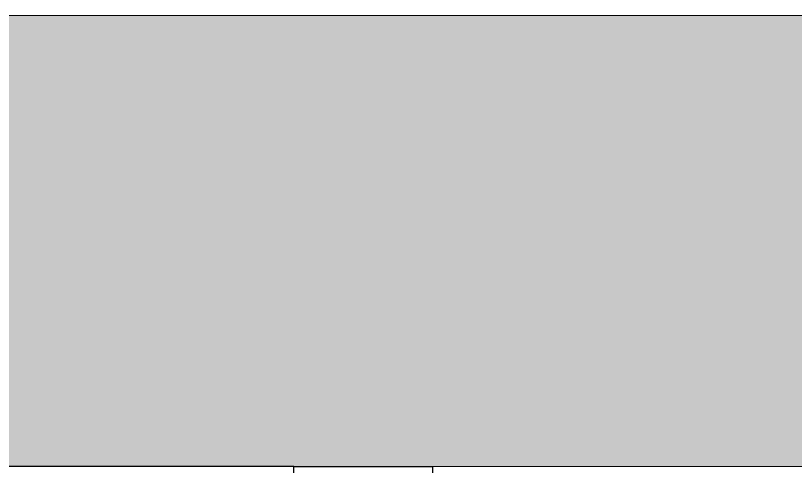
# Model space of a CAD drawing. Header units: feet. Extents: x 3060731 to 3073674, y -5462724 to -5455094.
# Drawn here: x 3068343 to 3068906, y -5455419 to -5455094 of the extents above; entities that cross this region are included whole.
import ezdxf

# ---------------------------------------------------------------- set-up
doc = ezdxf.new("R2010")
doc.units = ezdxf.units.FT
doc.header["$LTSCALE"] = 33
doc.header["$MEASUREMENT"] = 0
for name, color, linetype, lineweight in [('Column', 243, 'Continuous', 9), ('LENS-PARTITION', 21, 'Continuous', 25), ('LENS_DIMENSION', 193, 'Continuous', 0)]:
    doc.layers.add(name, color=color, linetype=linetype, lineweight=lineweight)

# ---------------------------------------------------------------- blocks, each defined once
blk = doc.blocks.new('A$C050f36e8')
at = {"layer": 'Column'}
h = blk.add_hatch(color=8, dxfattribs=at)
h.dxf.hatch_style = 1
h.paths.add_polyline_path([(-12530, 3.7252903e-09), (-12530, 585.0000000074506), (-12910, 585.0000000074506), (-12910, 3.7252903e-09)])
h.paths.add_polyline_path([(-12530, 7045), (-12530, 7630.000000003725), (-12909.99999999814, 7630.000000003725), (-12909.99999999814, 7045)])
h.paths.add_polyline_path([(-8595, 7305), (-8595, 7630.000000003725), (-9265, 7630.000000003725), (-9265, 7305)])
h.paths.add_polyline_path([(-8595, 3.7252903e-09), (-8595, 325.0000000074506), (-9265, 325.0000000074506), (-9265, 3.7252903e-09)])
h.paths.add_polyline_path([(-4755, 3.7252903e-09), (-4755, 325.0000000037253), (-5430, 325.0000000037253), (-5430, 3.7252903e-09)])
h.paths.add_polyline_path([(-4755, 7305.000000003726), (-4755, 7630.000000003725), (-5430, 7630.000000003725), (-5430, 7305.000000003726)])
h.paths.add_polyline_path([(-1395, 6990.000000003725), (-1395, 7630.000000003725), (-1645, 7630.000000003725), (-1645, 6990.000000003725)])
h.paths.add_polyline_path([(-1395, 1240.000000003725), (-1395, 1790.000000003725), (-1645, 1790.000000003725), (-1645, 1240.000000003725)])
blk.add_lwpolyline([(-4755, 7305.000000003726), (-4755, 7630.000000003725), (-5430, 7630.000000003725), (-5430, 7305.000000003726)], close=True, dxfattribs=at)

msp = doc.modelspace()

# ---------------------------------------------------------------- linework, layer by layer
at = {"layer": 'LENS-PARTITION'}
for points in [[(3068293.861218098, -5455669.443461719), (3068293.861218098, -5455669.443461719), (3068293.861218098, -5455994.443461714), (3068543.861218098, -5455994.443461714), (3068543.861218098, -5455419.443461716), (3068293.861218098, -5455419.443461719)], [(3068543.861218098, -5455419.443461716), (3068643.861218098, -5455419.443461716), (3068643.861218098, -5456794.443461713), (3068543.861218098, -5456794.443461713)]]:
    msp.add_lwpolyline(points, close=True, dxfattribs=at)

# ---------------------------------------------------------------- block references
at = {"layer": 'LENS_DIMENSION'}
msp.add_blockref('A$C050f36e8', (3073673.861218098, -5462724.443461719), dxfattribs=at)

doc.saveas('drawing.dxf')
